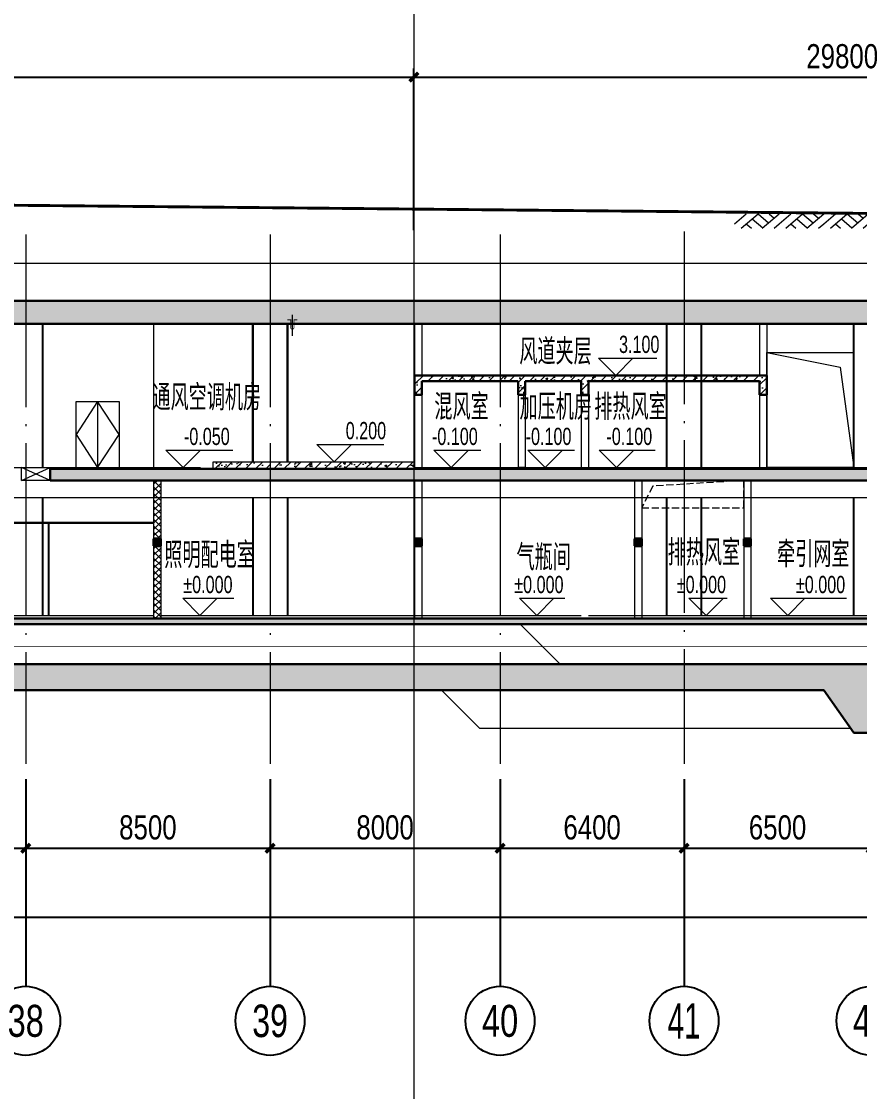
# Model space of a CAD drawing. Extents: x 4 to 13611208, y -605838 to 574722.
# Drawn here: x 13430247 to 13459401, y -360409 to -323202 of the extents above; entities that cross this region are included whole.
import ezdxf
from ezdxf.enums import TextEntityAlignment as Align

# ---------------------------------------------------------------- set-up
doc = ezdxf.new("R2010")
doc.units = 0
doc.header["$LTSCALE"] = 1000
doc.header["$MEASUREMENT"] = 0
for name, pattern in [('ACAD_ISO10W100', [18.5, 12, -3, 0.5, -3]), ('CONTINOUS', [0]), ('DASH', [0.35, 0.25, -0.1]), ('DOTE', [2.42, 2, -0.2, 0.02, -0.2])]:
    doc.linetypes.add(name, pattern=pattern)
for name, color, linetype, lineweight in [('1-WALL-砼', 8, 'Continuous', 30), ('1-其他', 14, 'Continuous', 5), ('1-填充', 8, 'Continuous', 5), ('1-开孔（楼板）', 7, 'Continuous', 5), ('1-文字(房间名称)', 8, 'Continuous', 5), ('1-离壁墙', 8, 'Continuous', 5), ('1-线路', 8, 'ACAD_ISO10W100', 5), ('1-结构梁', 8, 'Continuous', 5), ('1-装修', 8, 'Continuous', 5), ('1-预埋件', 8, 'Continuous', 5), ('COLUMN', 8, 'Continuous', 5), ('COLUMN(构造柱)', 8, 'Continuous', 35), ('DIM_ELEV', 3, 'Continuous', 5), ('DOTE', 14, 'DOTE', 5), ('PUB_HATCH', 8, 'Continuous', 5), ('WALL', 2, 'Continuous', 5), ('人防预埋吊钩', 1, 'CONTINOUS', 5), ('建筑看线', 161, 'Continuous', 5), ('环控预埋件', 1, 'Continuous', 5)]:
    doc.layers.add(name, color=color, linetype=linetype, lineweight=lineweight)
for name, color, linetype in [('AXIS', 3, 'Continuous'), ('AXIS_TEXT', 7, 'Continuous'), ('PUB_TEXT', 8, 'Continuous')]:
    doc.layers.add(name, color=color, linetype=linetype)
doc.styles.add('C', font='HZTXT_E', dxfattribs={"width": 0.7, "bigfont": 'HZTXT'})
doc.styles.add('C_T3', font='fsdb_e.shx', dxfattribs={"width": 0.8, "bigfont": 'hzdx.shx'})
doc.styles.add('COMPLEX', font='hztxt_e.shx', dxfattribs={"width": 0.6, "bigfont": 'HZTXT.shx'})
doc.dimstyles.new('_TCH_ARCH&&300', dxfattribs={"dimtxt": 840, "dimasz": 300, "dimexe": 300, "dimexo": 600, "dimgap": 300, "dimtad": 1, "dimdec": 0, "dimzin": 0, "dimdsep": 46, "dimtxsty": 'C_T3', "dimblk": 'ARCHTICK', "dimcen": 0.09, "dimclrd": 3, "dimclre": 3, "dimclrt": 3, "dimadec": 4, "dimazin": 2, "dimtfac": 1, "dimtdec": 0, "dimtix": 1, "dimtmove": 2, "dimatfit": 3, "dimfxl": 1, "dimtolj": 1, "dimtzin": 0, "dimarcsym": 0})
pattern_1 = [(45, (0, 0), (-176.7766953, 176.7766953), []), (50, (0, 0), (717.260183, -62.752135), [75, -825]), (355, (0, 0), (-138.751334, 752.192134), [60, -660]), (100.4514, (59.8, -5.2), (578.50938, 689.439542), [63.74019, -701.142112]), (46.1842, (0, 200), (1067.24105, -165.519014), [112.5, -1237.5]), (96.6356, (88.9, 186.2), (934.662706, 974.11787), [95.61029, -1051.713]), (351.1842, (0, 200), (934.661945, 974.1186), [90, -990]), (21, (100, 150), (596.907052, -402.61889), [75, -825]), (326, (100, 150), (243.31533, 725.150045), [60, -660]), (71.4514, (149.74, 116.45), (840.22263, 322.530497), [63.74019, -701.142112]), (37.5, (0, 0), (12.1598553, 332.893854), [0, -652, 0, -670, 0, -662.5]), (7.5, (0, 0), (263.069537, 394.411712), [0, -382, 0, -637, 0, -252.5]), (327.5, (-223, 0), (533.822436, -22.554872), [0, -250, 0, -780, 0, -1035]), (317.5, (-323, 0), (583.18617, 100.104982), [0, -325, 0, -518, 0, -735])]
pattern_2 = [(45, (0, 0), (-112.2532015, 112.2532015), []), (135, (0, 0), (-112.2532015, -112.2532015), [])]

# ---------------------------------------------------------------- blocks, each defined once
blk = doc.blocks.new('A$C16B82DF2')
at = {"layer": '1-预埋件'}
blk.add_line((175, 0), (175, 734), dxfattribs=at)
at = {"layer": '人防预埋吊钩', "ltscale": 0.025}
blk.add_lwpolyline([(349, 561, 30, 30, 0), (230, 561, 30, 30, 0), (230, 287, 25, 25, -1), (119, 287, 30, 30, 0), (119, 561, 30, 30, 0), (0, 561, 30, 30, 0)], format="xyseb", dxfattribs=at)
blk = doc.blocks.new('_ArchTick')
at = {"color": 0, "linetype": 'ByBlock', "const_width": 0.4}
blk.add_lwpolyline([(-0.5, -0.5), (0.5, 0.5)], dxfattribs=at)
blk = doc.blocks.new('*D1400')
at = {"layer": 'AXIS', "color": 3, "lineweight": -2}
for p, q in [((13121697, -329857), (13121697, -322460)), ((13473697, -329857), (13473697, -322460)), ((13121697, -322760), (13473697, -322760))]:
    blk.add_line(p, q, dxfattribs=at)
at = {"layer": 'AXIS', "color": 3, "lineweight": -2, "xscale": 300, "yscale": 300, "zscale": 300, "rotation": 180}
blk.add_blockref('_ArchTick', (13121697, -322760), dxfattribs=at)
at = {"layer": 'AXIS', "color": 3, "lineweight": -2, "xscale": 300, "yscale": 300, "zscale": 300}
blk.add_blockref('_ArchTick', (13473697, -322760), dxfattribs=at)
at = {"layer": 'AXIS', "color": 3, "insert": (13297697, -322040), "char_height": 840, "attachment_point": 5, "style": 'C_T3'}
blk.add_mtext('\\A1;352000', dxfattribs=at)
blk = doc.blocks.new('*D1406')
at = {"layer": 'AXIS', "color": 3, "lineweight": -2}
for p, q in [((13303897, -330457), (13303897, -324838)), ((13303897, -325138), (13443897, -325138)), ((13443897, -330457), (13443897, -324838))]:
    blk.add_line(p, q, dxfattribs=at)
at = {"layer": 'AXIS', "color": 3, "lineweight": -2, "xscale": 300, "yscale": 300, "zscale": 300, "rotation": 180}
blk.add_blockref('_ArchTick', (13303897, -325138), dxfattribs=at)
at = {"layer": 'AXIS', "color": 3, "lineweight": -2, "xscale": 300, "yscale": 300, "zscale": 300}
blk.add_blockref('_ArchTick', (13443897, -325138), dxfattribs=at)
at = {"layer": 'AXIS', "color": 3, "insert": (13373897, -324418), "char_height": 840, "attachment_point": 5, "style": 'C_T3'}
blk.add_mtext('\\A1;140000', dxfattribs=at)
blk = doc.blocks.new('*D1407')
at = {"layer": 'AXIS', "color": 3, "lineweight": -2}
for p, q in [((13443897, -330457), (13443897, -324838)), ((13443897, -325138), (13473697, -325138)), ((13473697, -330457), (13473697, -324838))]:
    blk.add_line(p, q, dxfattribs=at)
at = {"layer": 'AXIS', "color": 3, "lineweight": -2, "xscale": 300, "yscale": 300, "zscale": 300, "rotation": 180}
blk.add_blockref('_ArchTick', (13443897, -325138), dxfattribs=at)
at = {"layer": 'AXIS', "color": 3, "lineweight": -2, "xscale": 300, "yscale": 300, "zscale": 300}
blk.add_blockref('_ArchTick', (13473697, -325138), dxfattribs=at)
at = {"layer": 'AXIS', "color": 3, "insert": (13458797, -324418), "char_height": 840, "attachment_point": 5, "style": 'C_T3'}
blk.add_mtext('\\A1;29800', dxfattribs=at)
blk = doc.blocks.new('*D1445')
at = {"layer": 'AXIS', "color": 3, "lineweight": -2}
for p, q in [((13421897, -350149), (13421897, -352249)), ((13430397, -350149), (13430397, -352249)), ((13421897, -351949), (13430397, -351949))]:
    blk.add_line(p, q, dxfattribs=at)
at = {"layer": 'AXIS', "color": 3, "lineweight": -2, "xscale": 300, "yscale": 300, "zscale": 300, "rotation": 180}
blk.add_blockref('_ArchTick', (13421897, -351949), dxfattribs=at)
at = {"layer": 'AXIS', "color": 3, "lineweight": -2, "xscale": 300, "yscale": 300, "zscale": 300}
blk.add_blockref('_ArchTick', (13430397, -351949), dxfattribs=at)
at = {"layer": 'AXIS', "color": 3, "insert": (13426147, -351229), "char_height": 840, "attachment_point": 5, "style": 'C_T3'}
blk.add_mtext('\\A1;8500', dxfattribs=at)
blk = doc.blocks.new('*D1446')
at = {"layer": 'AXIS', "color": 3, "lineweight": -2}
for p, q in [((13430397, -350149), (13430397, -352249)), ((13438897, -350149), (13438897, -352249)), ((13430397, -351949), (13438897, -351949))]:
    blk.add_line(p, q, dxfattribs=at)
at = {"layer": 'AXIS', "color": 3, "lineweight": -2, "xscale": 300, "yscale": 300, "zscale": 300, "rotation": 180}
blk.add_blockref('_ArchTick', (13430397, -351949), dxfattribs=at)
at = {"layer": 'AXIS', "color": 3, "lineweight": -2, "xscale": 300, "yscale": 300, "zscale": 300}
blk.add_blockref('_ArchTick', (13438897, -351949), dxfattribs=at)
at = {"layer": 'AXIS', "color": 3, "insert": (13434647, -351229), "char_height": 840, "attachment_point": 5, "style": 'C_T3'}
blk.add_mtext('\\A1;8500', dxfattribs=at)
blk = doc.blocks.new('*D1447')
at = {"layer": 'AXIS', "color": 3, "lineweight": -2}
for p, q in [((13438897, -350149), (13438897, -352249)), ((13446897, -350149), (13446897, -352249)), ((13438897, -351949), (13446897, -351949))]:
    blk.add_line(p, q, dxfattribs=at)
at = {"layer": 'AXIS', "color": 3, "lineweight": -2, "xscale": 300, "yscale": 300, "zscale": 300, "rotation": 180}
blk.add_blockref('_ArchTick', (13438897, -351949), dxfattribs=at)
at = {"layer": 'AXIS', "color": 3, "lineweight": -2, "xscale": 300, "yscale": 300, "zscale": 300}
blk.add_blockref('_ArchTick', (13446897, -351949), dxfattribs=at)
at = {"layer": 'AXIS', "color": 3, "insert": (13442897, -351229), "char_height": 840, "attachment_point": 5, "style": 'C_T3'}
blk.add_mtext('\\A1;8000', dxfattribs=at)
blk = doc.blocks.new('*D1448')
at = {"layer": 'AXIS', "color": 3, "lineweight": -2}
for p, q in [((13446897, -350149), (13446897, -352249)), ((13453297, -350149), (13453297, -352249)), ((13446897, -351949), (13453297, -351949))]:
    blk.add_line(p, q, dxfattribs=at)
at = {"layer": 'AXIS', "color": 3, "lineweight": -2, "xscale": 300, "yscale": 300, "zscale": 300, "rotation": 180}
blk.add_blockref('_ArchTick', (13446897, -351949), dxfattribs=at)
at = {"layer": 'AXIS', "color": 3, "lineweight": -2, "xscale": 300, "yscale": 300, "zscale": 300}
blk.add_blockref('_ArchTick', (13453297, -351949), dxfattribs=at)
at = {"layer": 'AXIS', "color": 3, "insert": (13450097, -351229), "char_height": 840, "attachment_point": 5, "style": 'C_T3'}
blk.add_mtext('\\A1;6400', dxfattribs=at)
blk = doc.blocks.new('*D1449')
at = {"layer": 'AXIS', "color": 3, "lineweight": -2}
for p, q in [((13453297, -350149), (13453297, -352249)), ((13459797, -350149), (13459797, -352249)), ((13453297, -351949), (13459797, -351949))]:
    blk.add_line(p, q, dxfattribs=at)
at = {"layer": 'AXIS', "color": 3, "lineweight": -2, "xscale": 300, "yscale": 300, "zscale": 300, "rotation": 180}
blk.add_blockref('_ArchTick', (13453297, -351949), dxfattribs=at)
at = {"layer": 'AXIS', "color": 3, "lineweight": -2, "xscale": 300, "yscale": 300, "zscale": 300}
blk.add_blockref('_ArchTick', (13459797, -351949), dxfattribs=at)
at = {"layer": 'AXIS', "color": 3, "insert": (13456547, -351229), "char_height": 840, "attachment_point": 5, "style": 'C_T3'}
blk.add_mtext('\\A1;6500', dxfattribs=at)
blk = doc.blocks.new('*D1453')
at = {"layer": 'AXIS', "color": 3, "lineweight": -2}
for p, q in [((13121697, -350149), (13121697, -354649)), ((13473697, -350149), (13473697, -354649)), ((13121697, -354349), (13473697, -354349))]:
    blk.add_line(p, q, dxfattribs=at)
at = {"layer": 'AXIS', "color": 3, "lineweight": -2, "xscale": 300, "yscale": 300, "zscale": 300, "rotation": 180}
blk.add_blockref('_ArchTick', (13121697, -354349), dxfattribs=at)
at = {"layer": 'AXIS', "color": 3, "lineweight": -2, "xscale": 300, "yscale": 300, "zscale": 300}
blk.add_blockref('_ArchTick', (13473697, -354349), dxfattribs=at)
at = {"layer": 'AXIS', "color": 3, "insert": (13297697, -353629), "char_height": 840, "attachment_point": 5, "style": 'C_T3'}
blk.add_mtext('\\A1;352000', dxfattribs=at)
blk = doc.blocks.new('_AXISO')
blk.add_circle((0, 0), 0.5)
at = {"layer": 'AXIS_TEXT', "style": 'COMPLEX', "width": 1.041667}
blk.add_attdef('A', text='', height=0.56, dxfattribs=at).set_placement((-0.25, -0.28), (0.25, -0.28), align=Align.FIT)
blk = doc.blocks.new('$LinePat$素土夯实')
at = {"color": 0}
for p, q in [((0, -210), (210, 0)), ((120, -300), (420, 0)), ((420, 0), (608, -188)), ((495, -300), (795, 0)), ((615, 0), (705, -90)), ((315, -105), (502, -293)), ((210, -210), (300, -300)), ((705, -300), (795, -210))]:
    blk.add_line(p, q, dxfattribs=at)

msp = doc.modelspace()

# ---------------------------------------------------------------- hatches: boundary and pattern name
at = {"layer": '1-填充'}
h = msp.add_hatch(dxfattribs=at)
h.set_pattern_fill('钢筋混凝土', color=256, scale=100, style=0)
h.set_pattern_definition(pattern_1)
h.paths.add_polyline_path([(13472857.3, -332911.1), (13231757.3, -332911.1), (13231757.3, -333711.1), (13472857.3, -333711.1)])
h = msp.add_hatch(dxfattribs=at)
h.set_pattern_fill('钢筋混凝土', color=256, scale=100, style=0)
h.set_pattern_definition(pattern_1)
h.paths.add_polyline_path([(13456172.3, -335511.1), (13443947.3, -335511.1), (13443947.3, -336186.1), (13444197.3, -336186.1), (13444197.3, -335711.1), (13447522.3, -335711.1), (13447522.3, -336186.1), (13447772.3, -336186.1), (13447772.3, -335711.1), (13449722.3, -335711.1), (13449722.3, -336186.1), (13449972.3, -336186.1), (13449972.3, -335711.1), (13455922.3, -335711.1), (13455922.3, -336186.1), (13456172.3, -336186.1)])
h = msp.add_hatch(dxfattribs=at)
h.set_pattern_fill('钢筋混凝土', color=256, scale=100, style=0)
h.set_pattern_definition(pattern_1)
h.paths.add_polyline_path([(13460497.3, -339161.1), (13460497.3, -338761.1), (13446897.3, -338761.1), (13431247.3, -338761.1), (13431247.3, -339161.1), (13446897.3, -339161.1)])
h = msp.add_hatch(dxfattribs=at)
h.set_pattern_fill('钢筋混凝土', color=256, scale=100, style=0)
h.set_pattern_definition(pattern_1)
h.paths.add_polyline_path([(13413736.2, -343961.1), (13413736.2, -344161.1), (13468697.3, -344161.1), (13468697.3, -343961.1)])
h = msp.add_hatch(dxfattribs=at)
h.set_pattern_fill('钢筋混凝土', color=256, scale=100, style=0)
h.set_pattern_definition(pattern_1)
h.paths.add_polyline_path([(13460397.3, -345551.1), (13262797.3, -345551.1), (13262797.3, -346451.1), (13458152, -346451.1), (13459197.3, -347931.1), (13465797.3, -347931.1), (13465797.3, -349551.1), (13472897.3, -349551.1), (13472897.3, -348251.1), (13472397.3, -348551.1), (13467297.3, -348551.1), (13466797.3, -348251.1), (13466797.3, -346931.1), (13460397.3, -346931.1)])
at = {"layer": '1-开孔（楼板）'}
h = msp.add_hatch(dxfattribs=at)
h.set_pattern_fill('钢筋混凝土', color=8, scale=100, style=0)
h.set_pattern_definition([(45, (793255.2, -2.07), (-176.7766953, 176.7766953), []), (50, (793255.2, -2.1), (717.260183, -62.752135), [75, -825]), (355, (793255.2, -2.1), (-138.751334, 752.192134), [60, -660]), (100.4514, (793314.97, -7.3), (578.50938, 689.439542), [63.74019, -701.14211]), (46.1842, (793255.2, 197.9), (1067.24105, -165.519014), [112.5, -1237.5]), (96.6356, (793344.1, 184.1), (934.662706, 974.11787), [95.61029, -1051.713]), (351.1842, (793255.2, 197.9), (934.661945, 974.1186), [90, -990]), (21, (793355.2, 147.9), (596.907052, -402.61889), [75, -825]), (326, (793355.2, 147.9), (243.31533, 725.150045), [60, -660]), (71.4514, (793404.94, 114.4), (840.22263, 322.530497), [63.74019, -701.14211]), (37.5, (793255.2, -2.07), (12.1598553, 332.893854), [0, -652, 0, -670, 0, -662.5]), (7.5, (793255.2, -2.07), (263.069537, 394.411712), [0, -382, 0, -637, 0, -252.5]), (327.5, (793032.2, -2.07), (533.822436, -22.554872), [0, -250, 0, -780, 0, -1035]), (317.5, (792932.2, -2.07), (583.18617, 100.104982), [0, -325, 0, -518, 0, -735])])
h.paths.add_polyline_path([(13436922.3, -338511.1), (13436922.3, -338761.1), (13438897.3, -338761.1), (13438897.3, -338511.1)])
h = msp.add_hatch(dxfattribs=at)
h.set_pattern_fill('钢筋混凝土', color=8, scale=100, style=0)
h.set_pattern_definition([(45, (793280.2, -429824.43), (-176.7766953, 176.7766953), []), (50, (793280.2, -429824.43), (717.260183, -62.752135), [75, -825]), (355, (793280.2, -429824.4), (-138.751334, 752.192134), [60, -660]), (100.4514, (793339.97, -429829.66), (578.50938, 689.439542), [63.74019, -701.14211]), (46.1842, (793280.2, -429624.4), (1067.24105, -165.519014), [112.5, -1237.5]), (96.6356, (793369.1, -429638.2), (934.662706, 974.11787), [95.61029, -1051.713]), (351.1842, (793280.2, -429624.4), (934.661945, 974.1186), [90, -990]), (21, (793380.2, -429674.43), (596.907052, -402.61889), [75, -825]), (326, (793380.2, -429674.4), (243.31533, 725.150045), [60, -660]), (71.4514, (793429.94, -429708), (840.22263, 322.530497), [63.74019, -701.14211]), (37.5, (793280.2, -429824.43), (12.1598553, 332.893854), [0, -652, 0, -670, 0, -662.5]), (7.5, (793280.2, -429824.43), (263.069537, 394.411712), [0, -382, 0, -637, 0, -252.5]), (327.5, (793057.2, -429824.43), (533.822436, -22.554872), [0, -250, 0, -780, 0, -1035]), (317.5, (792957.2, -429824.43), (583.18617, 100.104982), [0, -325, 0, -518, 0, -735])])
h.paths.add_polyline_path([(13438897.3, -338511.1), (13438897.3, -338761.1), (13443947.3, -338761.1), (13443947.3, -338511.1)])
at = {"layer": 'PUB_HATCH'}
h = msp.add_hatch(dxfattribs=at)
h.set_pattern_fill('ANSI37', color=8, scale=100, style=0)
h.set_pattern_definition(pattern_2)
h.paths.add_polyline_path([(13434847.3, -341186.1), (13435097.3, -341186.1), (13435097.3, -339161.1), (13434847.3, -339161.1)])
for points in [[(13434847.3, -341436.1), (13435097.3, -341436.1), (13435097.3, -341186.1), (13434847.3, -341186.1)], [(13443922.3, -341436.1), (13444172.3, -341436.1), (13444172.3, -341186.1), (13443922.3, -341186.1)], [(13451572.3, -341436.1), (13451822.3, -341436.1), (13451822.3, -341186.1), (13451572.3, -341186.1)], [(13455372.3, -341436.1), (13455622.3, -341436.1), (13455622.3, -341186.1), (13455372.3, -341186.1)]]:
    msp.add_hatch(color=256, dxfattribs=at).paths.add_polyline_path(points)
h = msp.add_hatch(dxfattribs=at)
h.set_pattern_fill('ANSI37', color=8, scale=100, style=0)
h.set_pattern_definition(pattern_2)
h.paths.add_polyline_path([(13435097.3, -341436.1), (13434847.3, -341436.1), (13434847.3, -343961.1), (13435097.3, -343961.1)])

# ---------------------------------------------------------------- linework, layer by layer
at = {"color": 0, "const_width": 100}
msp.add_lwpolyline([(13475255.6, -330011.1), (13473697.3, -330011.1), (13373897.3, -329058.6)], dxfattribs=at)
at = {"layer": '1-WALL-砼'}
for p, q in [((13231797.3, -332911.1), (13473697.3, -332911.1)), ((13230197.3, -333711.1), (13472897.3, -333711.1)), ((13443922.3, -336186.1), (13443922.3, -335511.1)), ((13443922.3, -335511.1), (13456172.3, -335511.1)), ((13456172.3, -335511.1), (13456172.3, -336186.1)), ((13447522.3, -335711.1), (13444172.3, -335711.1)), ((13444172.3, -335711.1), (13444172.3, -336186.1)), ((13447522.3, -336186.1), (13447522.3, -335711.1)), ((13449722.3, -335711.1), (13447772.3, -335711.1)), ((13447772.3, -335711.1), (13447772.3, -336186.1)), ((13449722.3, -336186.1), (13449722.3, -335711.1)), ((13455922.3, -335711.1), (13449972.3, -335711.1)), ((13449972.3, -335711.1), (13449972.3, -336186.1)), ((13455922.3, -336186.1), (13455922.3, -335711.1)), ((13444172.3, -336186.1), (13443922.3, -336186.1)), ((13447772.3, -336186.1), (13447522.3, -336186.1)), ((13449972.3, -336186.1), (13449722.3, -336186.1)), ((13456172.3, -336186.1), (13455922.3, -336186.1)), ((13431247.3, -338761.1), (13446897.3, -338761.1)), ((13431247.3, -339161.1), (13431247.3, -338761.1)), ((13446897.3, -338761.1), (13460497.3, -338761.1)), ((13431247.3, -339161.1), (13446897.3, -339161.1)), ((13446897.3, -339161.1), (13460497.3, -339161.1)), ((13466547.3, -344161.1), (13407860.4, -344161.1)), ((13411711.8, -343961.1), (13468697.3, -343961.1)), ((13460397.3, -345551.1), (13411711.8, -345551.1)), ((13458152, -346451.1), (13262797.3, -346451.1)), ((13458152, -346451.1), (13459197.3, -347931.1)), ((13459197.3, -347931.1), (13465797.3, -347931.1))]:
    msp.add_line(p, q, dxfattribs=at)
at = {"layer": '1-开孔（楼板）'}
for p, q in [((13430247.3, -339161.1), (13431247.3, -338711.1)), ((13431247.3, -339161.1), (13430247.3, -338711.1))]:
    msp.add_line(p, q, dxfattribs=at)
msp.add_lwpolyline([(13430247.3, -338711.1), (13431247.3, -338711.1), (13431247.3, -339161.1), (13430247.3, -339161.1)], close=True, dxfattribs=at)
at = {"layer": '1-开孔（楼板）', "linetype": 'DASH'}
msp.add_lwpolyline([(13451822.3, -339161.1), (13451822.3, -340111.1), (13455372.3, -340111.1), (13455372.3, -339161.1)], close=True, dxfattribs=at)
msp.add_lwpolyline([(13455372.3, -339161.1), (13452208.2, -339360.4), (13451822.3, -340111.1)], dxfattribs=at)
at = {"layer": '1-离壁墙', "lineweight": -3}
msp.add_line((13431197.3, -343861.1), (13431197.3, -340661.1), dxfattribs=at)
at = {"layer": '1-线路', "linetype": 'ByBlock', "ltscale": 0.1}
msp.add_line((13443897.4, -312703.5), (13443897.4, -380917.1), dxfattribs=at)
at = {"layer": '1-线路', "color": 1, "ltscale": 0.1, "const_width": 30}
msp.add_lwpolyline([(13119620.3, -344941.1), (13478780.3, -344941.1)], dxfattribs=at)
at = {"layer": '1-结构梁'}
for p, q in [((13412697.3, -331611.1), (13473697.3, -331611.1)), ((13472897.3, -339761.1), (13405630.6, -339761.1)), ((13448987.3, -345551.1), (13447597.3, -344161.1)), ((13446197.3, -347791.1), (13444857.3, -346451.1)), ((13459098.4, -347791.1), (13446197.3, -347791.1))]:
    msp.add_line(p, q, dxfattribs=at)
at = {"layer": '1-装修', "ltscale": 700}
for p, q in [((13434847.3, -340661.1), (13403856.9, -340661.1)), ((13434847.3, -340621.1), (13407120.1, -340621.1)), ((13411600.2, -343861.1), (13434847.3, -343861.1))]:
    msp.add_line(p, q, dxfattribs=at)
for points in [[(13427597.3, -338711.1), (13435422.3, -338711.1)], [(13443922.3, -338711.1), (13455397.3, -338711.1)], [(13455397.3, -338711.1), (13460497.3, -338711.1)], [(13435097.3, -343861.1), (13438547.3, -343861.1)], [(13438547.3, -343861.1), (13449722.3, -343861.1)], [(13449972.3, -343861.1), (13472897.3, -343861.1)]]:
    msp.add_lwpolyline(points, dxfattribs=at)
at = {"layer": '1-预埋件'}
msp.add_lwpolyline([(13436922.3, -338761.1), (13436922.3, -338511.1), (13443922.3, -338511.1), (13443922.3, -338761.1)], dxfattribs=at)
at = {"layer": 'AXIS'}
for p, q in [((13430397.2, -349549.1), (13430397.2, -356749.1)), ((13438897.2, -349549.1), (13438897.2, -356749.1)), ((13446897.2, -349549.1), (13446897.2, -356749.1)), ((13453297.2, -349549.1), (13453297.2, -356749.1))]:
    msp.add_line(p, q, dxfattribs=at)
at = {"layer": 'COLUMN', "color": 127, "lineweight": -3}
for p, q in [((13430997.3, -338711.1), (13430997.3, -333711.1)), ((13438297.3, -338511.1), (13438297.3, -333711.1)), ((13438297.3, -333711.1), (13438297.3, -338511.1)), ((13439497.3, -338511.1), (13439497.3, -333711.1)), ((13439497.3, -338511.1), (13439497.3, -333711.1)), ((13439497.3, -333711.1), (13439497.3, -338511.1)), ((13452697.3, -338711.1), (13452697.3, -333711.1)), ((13453897.3, -338711.1), (13453897.3, -333711.1)), ((13459197.3, -338711.1), (13459197.3, -333711.1)), ((13430997.3, -343861.1), (13430997.3, -339761.1)), ((13438297.3, -339761.1), (13438297.3, -343861.1)), ((13439497.3, -339761.1), (13439497.3, -343861.1)), ((13452697.3, -343861.1), (13452697.3, -339761.1)), ((13453897.3, -343861.1), (13453897.3, -339761.1)), ((13459197.3, -343861.1), (13459197.3, -339761.1))]:
    msp.add_line(p, q, dxfattribs=at)
at = {"layer": 'COLUMN(构造柱)'}
for p, q in [((13435097.3, -341186.1), (13434847.3, -341186.1)), ((13434847.3, -341186.1), (13434847.3, -341436.1)), ((13435097.3, -341436.1), (13435097.3, -341186.1)), ((13444172.3, -341186.1), (13443922.3, -341186.1)), ((13443922.3, -341186.1), (13443922.3, -341436.1)), ((13444172.3, -341436.1), (13444172.3, -341186.1)), ((13451822.3, -341186.1), (13451572.3, -341186.1)), ((13451572.3, -341186.1), (13451572.3, -341436.1)), ((13451822.3, -341436.1), (13451822.3, -341186.1)), ((13455622.3, -341186.1), (13455372.3, -341186.1)), ((13455372.3, -341186.1), (13455372.3, -341436.1)), ((13455622.3, -341436.1), (13455622.3, -341186.1)), ((13434847.3, -341436.1), (13435097.3, -341436.1)), ((13443922.3, -341436.1), (13444172.3, -341436.1)), ((13451572.3, -341436.1), (13451822.3, -341436.1)), ((13455372.3, -341436.1), (13455622.3, -341436.1))]:
    msp.add_line(p, q, dxfattribs=at)
at = {"layer": 'DIM_ELEV'}
for p, q in [((13450918, -335509.1), (13450318, -334909.1)), ((13450318, -334909.1), (13452353.9, -334909.1)), ((13450918, -335509.1), (13451518, -334909.1)), ((13435872.1, -338709.1), (13435272.1, -338109.1)), ((13435272.1, -338109.1), (13437596.1, -338109.1)), ((13435872.1, -338709.1), (13436472.1, -338109.1)), ((13441124.2, -338509.1), (13440524.2, -337909.1)), ((13440524.2, -337909.1), (13442848.2, -337909.1)), ((13441124.2, -338509.1), (13441724.2, -337909.1)), ((13445196.1, -338709.1), (13444596.1, -338109.1)), ((13444596.1, -338109.1), (13446223.1, -338109.1)), ((13445196.1, -338709.1), (13445796.1, -338109.1)), ((13448462.4, -338709.1), (13447862.4, -338109.1)), ((13447862.4, -338109.1), (13449481, -338109.1)), ((13448462.4, -338709.1), (13449062.4, -338109.1)), ((13450943.6, -338709.1), (13450343.6, -338109.1)), ((13450343.6, -338109.1), (13452290.6, -338109.1)), ((13450943.6, -338709.1), (13451543.6, -338109.1)), ((13440148.9, -338509.1), (13441724.2, -338509.1)), ((13434847.2, -338709.1), (13436472.1, -338709.1)), ((13444220.7, -338709.1), (13445796.1, -338709.1)), ((13447772.2, -338709.1), (13449062.4, -338709.1)), ((13449968.2, -338709.1), (13451543.6, -338709.1)), ((13436458.9, -343859.1), (13435858.9, -343259.1)), ((13435858.9, -343259.1), (13437633.5, -343259.1)), ((13436458.9, -343859.1), (13437058.9, -343259.1)), ((13448169.2, -343859.1), (13447569.2, -343259.1)), ((13447569.2, -343259.1), (13449144.5, -343259.1)), ((13448169.2, -343859.1), (13448769.2, -343259.1)), ((13454062.4, -343859.1), (13453462.4, -343259.1)), ((13453462.4, -343259.1), (13454797.8, -343259.1)), ((13454062.4, -343859.1), (13454662.4, -343259.1)), ((13456900.9, -343859.1), (13456300.9, -343259.1)), ((13456300.9, -343259.1), (13458941.6, -343259.1)), ((13456900.9, -343859.1), (13457500.9, -343259.1)), ((13436058.9, -343859.1), (13437058.9, -343859.1)), ((13446769.2, -343859.1), (13448769.2, -343859.1)), ((13452662.4, -343859.1), (13454662.4, -343859.1)), ((13456500.9, -343859.1), (13457500.9, -343859.1))]:
    msp.add_line(p, q, dxfattribs=at)
at = {"layer": 'DOTE', "linetype": 'DOTE', "ltscale": 3}
for p, q in [((13430397.2, -330609.1), (13430397.2, -349019.1)), ((13438897.2, -330609.1), (13438897.2, -349019.1)), ((13446897.2, -330609.1), (13446897.2, -349019.1)), ((13453297.2, -330504.5), (13453297.2, -349019.1))]:
    msp.add_line(p, q, dxfattribs=at)
at = {"layer": 'WALL'}
for p, q in [((13443922.3, -333711.1), (13443922.3, -335511.1)), ((13444172.3, -333711.1), (13443922.3, -333711.1)), ((13444172.3, -333711.1), (13444172.3, -335511.1)), ((13455922.3, -333711.1), (13455922.3, -335511.1)), ((13456172.3, -333711.1), (13455922.3, -333711.1)), ((13456172.3, -333711.1), (13456172.3, -335511.1)), ((13444172.3, -335511.1), (13443922.3, -335511.1)), ((13456172.3, -335511.1), (13455922.3, -335511.1)), ((13443922.3, -336186.1), (13443922.3, -338761.1)), ((13444172.3, -336186.1), (13443922.3, -336186.1)), ((13444172.3, -336186.1), (13444172.3, -338761.1)), ((13447522.3, -336186.1), (13447522.3, -338711.1)), ((13447772.3, -336186.1), (13447522.3, -336186.1)), ((13447772.3, -336186.1), (13447772.3, -338711.1)), ((13449722.3, -336186.1), (13449722.3, -338761.1)), ((13449972.3, -336186.1), (13449722.3, -336186.1)), ((13449972.3, -336186.1), (13449972.3, -338761.1)), ((13455922.3, -336186.1), (13455922.3, -338761.1)), ((13456172.3, -336186.1), (13455922.3, -336186.1)), ((13456172.3, -336186.1), (13456172.3, -338761.1)), ((13444172.3, -338761.1), (13443922.3, -338761.1)), ((13447772.3, -338711.1), (13447522.3, -338711.1)), ((13449972.3, -338761.1), (13449722.3, -338761.1)), ((13456172.3, -338761.1), (13455922.3, -338761.1)), ((13434847.3, -339161.1), (13434847.3, -341186.1)), ((13435097.3, -339161.1), (13434847.3, -339161.1)), ((13435097.3, -339161.1), (13435097.3, -341186.1)), ((13443922.3, -339161.1), (13443922.3, -341186.1)), ((13444172.3, -339161.1), (13443922.3, -339161.1)), ((13444172.3, -339161.1), (13444172.3, -341186.1)), ((13451572.3, -339161.1), (13451572.3, -341186.1)), ((13451822.3, -339161.1), (13451572.3, -339161.1)), ((13451822.3, -339161.1), (13451822.3, -341186.1)), ((13455372.3, -339161.1), (13455372.3, -341186.1)), ((13455622.3, -339161.1), (13455372.3, -339161.1)), ((13455622.3, -339161.1), (13455622.3, -341186.1)), ((13434847.3, -341436.1), (13434847.3, -343961.1)), ((13435097.3, -341436.1), (13435097.3, -343961.1)), ((13443922.3, -341436.1), (13443922.3, -343961.1)), ((13444172.3, -341436.1), (13444172.3, -343961.1)), ((13451572.3, -341436.1), (13451572.3, -343961.1)), ((13451822.3, -341436.1), (13451822.3, -343961.1)), ((13455372.3, -341436.1), (13455372.3, -343961.1)), ((13455622.3, -341436.1), (13455622.3, -343961.1)), ((13435097.3, -343961.1), (13434847.3, -343961.1)), ((13444172.3, -343961.1), (13443922.3, -343961.1)), ((13451822.3, -343961.1), (13451572.3, -343961.1)), ((13455622.3, -343961.1), (13455372.3, -343961.1))]:
    msp.add_line(p, q, dxfattribs=at)
at = {"layer": '建筑看线'}
msp.add_line((13434847.3, -333711.1), (13434847.3, -338711.1), dxfattribs=at)
for points in [[(13432147.3, -338711.1), (13432147.3, -336411.1), (13433647.3, -336411.1), (13433647.3, -338711.1)], [(13432897.3, -336411.1), (13432147.3, -337561.1), (13432897.3, -338711.1), (13433647.3, -337561.1), (13432897.3, -336411.1)], [(13432897.3, -336411.1), (13432897.3, -338711.1)]]:
    msp.add_lwpolyline(points, dxfattribs=at)
at = {"layer": '环控预埋件'}
msp.add_lwpolyline([(13456172.3, -338711.1), (13456172.3, -334711.1), (13459197.3, -334711.1), (13459197.3, -338711.1)], close=True, dxfattribs=at)
msp.add_lwpolyline([(13456172.3, -334711.1), (13458725.4, -335218.9), (13459197.3, -338711.1)], dxfattribs=at)

# ---------------------------------------------------------------- block references
at = {"layer": '1-其他', "color": 8, "xscale": 1.949685534582141, "yscale": 1.666666666666667, "zscale": 1.666666666666667}
for p in [(13455051.8, -329890.5), (13456601.8, -329890.5), (13458151.8, -329890.5)]:
    msp.add_blockref('$LinePat$素土夯实', p, dxfattribs=at)
at = {"layer": 'AXIS'}
ref = msp.add_blockref('_AXISO', (13430397.2, -357949.1), dxfattribs=dict(at, xscale=2400, yscale=2400, zscale=2400))
ref.add_attrib('A', '38', dxfattribs={"layer": 'AXIS_TEXT', "height": 1111.52, "style": 'C', "width": 0.857658}).set_placement((13429767.4, -358504.8), (13431027.1, -358504.8), align=Align.FIT)
ref = msp.add_blockref('_AXISO', (13438897.2, -357949.1), dxfattribs=dict(at, xscale=2400, yscale=2400, zscale=2400))
ref.add_attrib('A', '39', dxfattribs={"layer": 'AXIS_TEXT', "height": 1130.09, "style": 'C', "width": 0.855556}).set_placement((13438275.7, -358514.1), (13439518.8, -358514.1), align=Align.FIT)
ref = msp.add_blockref('_AXISO', (13446897.2, -357949.1), dxfattribs=dict(at, xscale=2400, yscale=2400, zscale=2400))
ref.add_attrib('A', '40', dxfattribs={"layer": 'AXIS_TEXT', "height": 1111.52, "style": 'C', "width": 0.857658}).set_placement((13446267.4, -358504.8), (13447527.1, -358504.8), align=Align.FIT)
ref = msp.add_blockref('_AXISO', (13453297.2, -357949.1), dxfattribs=dict(at, xscale=2400, yscale=2400, zscale=2400))
ref.add_attrib('A', '41', dxfattribs={"layer": 'AXIS_TEXT', "height": 1228.17, "style": 'C', "width": 0.843011}).set_placement((13452724.1, -358563.2), (13453870.4, -358563.2), align=Align.FIT)
ref = msp.add_blockref('_AXISO', (13459797.2, -357949.1), dxfattribs=dict(at, xscale=2400, yscale=2400, zscale=2400))
ref.add_attrib('A', '42', dxfattribs={"layer": 'AXIS_TEXT', "height": 1111.52, "style": 'C', "width": 0.857658}).set_placement((13459167.4, -358504.8), (13460427.1, -358504.8), align=Align.FIT)
at = {"layer": '人防预埋吊钩'}
msp.add_blockref('A$C16B82DF2', (13439497.6, -334135.4), dxfattribs=at)

# ---------------------------------------------------------------- texts
at = {"layer": '1-文字(房间名称)', "style": 'C', "width": 0.7}
for s, p in [('风道夹层', (13447565, -335134.6, 0)), ('通风空调机房', (13434805.1, -336728.8, 0)), ('混风室', (13444609.9, -337056.5, 0)), ('加压机房', (13447574, -337056.5, 0)), ('排热风室', (13450172.4, -337056.5, 0)), ('排热风室', (13452725.7, -342119.7, 0)), ('牵引网室', (13456529.3, -342179.1, 0)), ('照明配电室', (13435216.9, -342208.7, 0)), ('气瓶间', (13447467.8, -342289.7, 0))]:
    msp.add_text(s, height=900, dxfattribs=at).set_placement(p)
at = {"layer": 'PUB_TEXT', "style": 'C', "width": 0.7}
for s, p in [('3.100', (13451033.9, -334729.1)), ('-0.050', (13435901.1, -337929.1)), ('0.200', (13441528.2, -337729.1)), ('-0.100', (13444528.1, -337929.1)), ('-0.100', (13447786, -337929.1)), ('-0.100', (13450595.6, -337929.1)), ('%%P0.000', (13435878.5, -343079.1)), ('%%P0.000', (13447389.5, -343079.1)), ('%%P0.000', (13453042.8, -343079.1)), ('%%P0.000', (13457186.6, -343079.1))]:
    msp.add_text(s, height=600, dxfattribs=at).set_placement(p)

# ---------------------------------------------------------------- dimensions: what is measured, and where the dimension line sits
at = {"layer": 'AXIS'}
for p1, p2, distance, picture, middle in [((13121697.2, -330457.1), (13473697.4, -330457.1), 7697.1, '*D1400', (13297697.3, -322040)), ((13303897.4, -331057.1), (13443897.4, -331057.1), 5919.1, '*D1406', (13373897.4, -324418)), ((13443897.4, -331057.1), (13473697.4, -331057.1), 5919.1, '*D1407', (13458797.4, -324418)), ((13121697.2, -349549.1), (13473697.2, -349549.1), -4800, '*D1453', (13297697.2, -353629.1)), ((13421897.2, -349549.1), (13430397.2, -349549.1), -2400, '*D1445', (13426147.2, -351229.1)), ((13430397.2, -349549.1), (13438897.2, -349549.1), -2400, '*D1446', (13434647.2, -351229.1)), ((13438897.2, -349549.1), (13446897.2, -349549.1), -2400, '*D1447', (13442897.2, -351229.1)), ((13446897.2, -349549.1), (13453297.2, -349549.1), -2400, '*D1448', (13450097.2, -351229.1)), ((13453297.2, -349549.1), (13459797.2, -349549.1), -2400, '*D1449', (13456547.2, -351229.1))]:
    dim = msp.add_aligned_dim(p1=p1, p2=p2, distance=distance, dimstyle='_TCH_ARCH&&300', dxfattribs=at)
    dim.commit()
    dim.dimension.update_dxf_attribs({"geometry": picture, "text_midpoint": middle})

doc.saveas('drawing.dxf')
